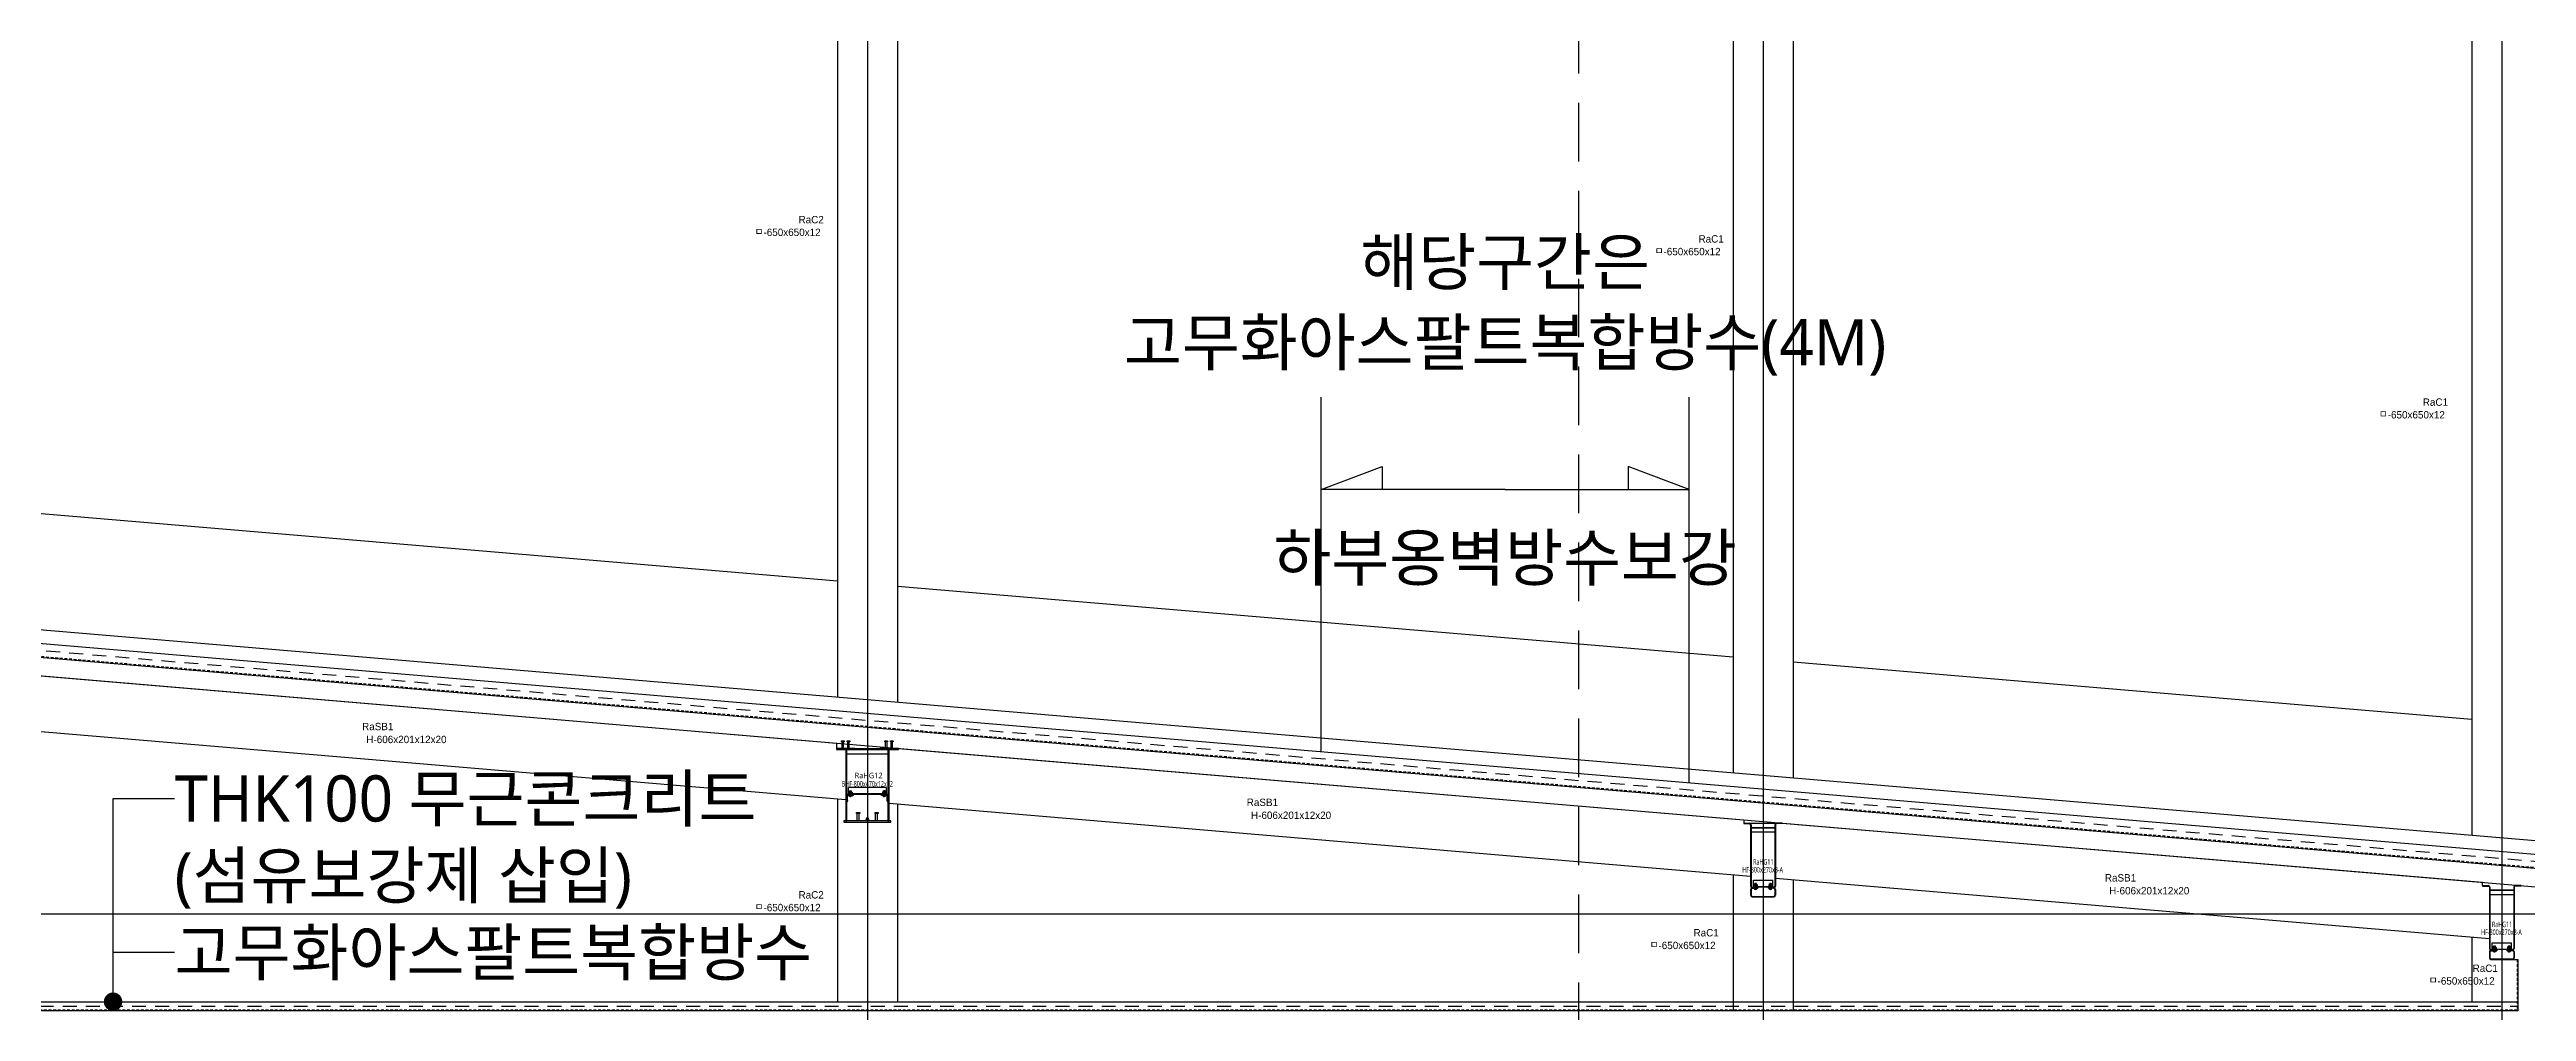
# Model space of a CAD drawing. Header units: millimetres. Extents: x 367092 to 767578, y 396038 to 811791.
# Drawn here: x 491659 to 518481, y 441495 to 451909 of the extents above; entities that cross this region are included whole.
import ezdxf
from ezdxf.enums import TextEntityAlignment as Align

# ---------------------------------------------------------------- set-up
doc = ezdxf.new("R2010")
doc.units = ezdxf.units.MM
doc.header["$LTSCALE"] = 100
doc.header["$MEASUREMENT"] = 0
doc.header["$PDSIZE"] = -10
for name, pattern in [('CENTER', [2, 1.25, -0.25, 0.25, -0.25]), ('HID', [2.5, 1.5, -1]), ('HIDDEN', [9.525, 6.35, -3.175])]:
    doc.linetypes.add(name, pattern=pattern)
doc.layers.get('0').update_dxf_attribs({"linetype": 'CONTINUOUS'})
doc.layers.get('Defpoints').update_dxf_attribs({"color": 171, "linetype": 'CONTINUOUS'})
for name, color, linetype in [('BOLT', 8, 'CONTINUOUS'), ('cen', 14, 'CONTINUOUS'), ('CEN(ST)', 1, 'CENTER'), ('CON', 2, 'CONTINUOUS'), ('ELE-6', 8, 'CONTINUOUS'), ('FIN', 8, 'CONTINUOUS'), ('HAT-252', 252, 'CONTINUOUS'), ('HF', 3, 'CONTINUOUS'), ('LED', 7, 'CONTINUOUS'), ('plate', 8, 'CONTINUOUS'), ('R', 3, 'CONTINUOUS'), ('SASAC 도면번호', 6, 'CONTINUOUS'), ('STUD', 6, 'CONTINUOUS'), ('SYM', 7, 'CONTINUOUS'), ('TEXT(MIN)', 7, 'CONTINUOUS'), ('W', 7, 'CONTINUOUS'), ('wire-meshes', 1, 'CONTINUOUS')]:
    doc.layers.add(name, color=color, linetype=linetype)
doc.styles.add('CGS', font='cgse', dxfattribs={"bigfont": 'cgs'})
doc.styles.add('나눔바른고딕', font='NanumBarunGothic.ttf')
doc.dimstyles.new('NDIM 1200', dxfattribs={"dimscale": 500, "dimtxt": 3, "dimasz": 1, "dimexe": 2, "dimexo": 2, "dimgap": 1, "dimtad": 1, "dimdec": 0, "dimdsep": 46, "dimtxsty": 'CGS', "dimblk": 'DOT0', "dimcen": 1, "dimdle": 8, "dimclrd": 2, "dimclre": 2, "dimclrt": 2, "dimadec": 0, "dimazin": 0, "dimtfac": 1, "dimtdec": 0, "dimtix": 1, "dimtmove": 2, "dimatfit": 3, "dimldrblk": 'DOT0', "dimfxl": 1, "dimtolj": 1, "dimtzin": 0, "dimlwd": -1, "dimlwe": -1, "dimarcsym": 0})

# ---------------------------------------------------------------- blocks, each defined once
blk = doc.blocks.new('DOT0')
blk.add_line((-3, 0), (3, 0))
at = {"color": 6}
blk.add_circle((0, 0), 0.75, dxfattribs=at)
blk = doc.blocks.new('*U325')
at = {"layer": 'BOLT'}
for p, q in [((-20, 0), (20, 0)), ((-20, 0), (-20, -4)), ((-17, 18), (17, 18)), ((20, 0), (20, -4)), ((-20, -4), (20, -4)), ((-18, -19), (-18, -6)), ((-14, -4), (14, -4)), ((-14, -20), (14, -20)), ((-10, -20), (-10, -31)), ((-10, -31), (-8, -33)), ((-10, -31), (10, -31)), ((-9, -19), (-9, -6)), ((-8, -33), (8, -33)), ((10, -31), (8, -33)), ((9, -19), (9, -6)), ((10, -20), (10, -31)), ((18, -19), (18, -6))]:
    blk.add_line(p, q, dxfattribs=at)
at = {"layer": 'BOLT', "linetype": 'HIDDEN'}
for p, q in [((-10, 18), (-10, 0)), ((10, 18), (10, 0))]:
    blk.add_line(p, q, dxfattribs=at)
at = {"layer": 'BOLT'}
for centre, radius, start, end in [((0, 13), 17.6, 15.5187, 164.4813), ((-14, -11), 6.71, 47.8966, 132.1034), ((-14, -14), 6.71, 227.8966, 312.1034), ((0, -29), 24.2, 68.2132, 111.7868), ((0, 4), 24.2, 248.2132, 291.7868), ((14, -11), 6.71, 47.8966, 132.1034), ((14, -14), 6.71, 227.8966, 312.1034)]:
    blk.add_arc(centre, radius, start, end, dxfattribs=at)
at = {"layer": 'cen'}
blk.add_line((0, 36), (0, -38), dxfattribs=at)
blk = doc.blocks.new('*U20')
at = {"layer": 'Defpoints'}
blk.add_point((0, 0), dxfattribs=at)
at = {"layer": 'HF'}
for p, q in [((-209, 0), (-147, 0)), ((-209, 0), (-209, -6)), ((209, 0), (147, 0)), ((209, 0), (209, -6)), ((-209, -6), (-147, -6)), ((-135, -18), (-135, -682)), ((-129, -18), (-129, -682)), ((129, -18), (129, -682)), ((135, -18), (135, -682)), ((209, -6), (147, -6)), ((-135, -718), (-135, -782)), ((-129, -718), (-129, -782)), ((-117, -694), (-55, -694)), ((-117, -700), (-55, -700)), ((-117, -706), (-55, -706)), ((-117, -794), (117, -794)), ((-117, -800), (117, -800)), ((-55, -694), (-55, -700)), ((-55, -700), (-55, -706)), ((117, -694), (55, -694)), ((55, -694), (55, -700)), ((117, -700), (55, -700)), ((55, -700), (55, -706)), ((117, -706), (55, -706)), ((129, -718), (129, -782)), ((135, -718), (135, -782))]:
    blk.add_line(p, q, dxfattribs=at)
for centre, radius, start, end in [((-147, -18), 18, 360, 450), ((147, -18), 18, 90, 180), ((-147, -18), 12, 360, 450), ((147, -18), 12, 90, 180), ((-117, -682), 18, 180, 270), ((-117, -718), 18, 90, 180), ((-117, -782), 18, 180, 270), ((-117, -682), 12, 180, 270), ((-117, -718), 12, 90, 180), ((-117, -782), 12, 180, 270), ((117, -682), 12, 270, 360), ((117, -682), 18, 270, 360), ((117, -718), 18, 0, 90), ((117, -718), 12, 0, 90), ((117, -782), 12, 270, 360), ((117, -782), 18, 270, 360)]:
    blk.add_arc(centre, radius, start, end, dxfattribs=at)
blk = doc.blocks.new('*U329')
at = {"layer": 'Defpoints'}
blk.add_point((0, 0), dxfattribs=at)
at = {"layer": 'HF'}
for p, q in [((-209, 0), (-147, 0)), ((-209, 0), (-209, -6)), ((209, 0), (147, 0)), ((209, 0), (209, -6)), ((-209, -6), (-147, -6)), ((-135, -18), (-135, -682)), ((-129, -18), (-129, -682)), ((129, -18), (129, -682)), ((135, -18), (135, -682)), ((209, -6), (147, -6)), ((-135, -718), (-135, -782)), ((-129, -718), (-129, -782)), ((-117, -694), (-55, -694)), ((-117, -700), (-55, -700)), ((-117, -706), (-55, -706)), ((-117, -794), (117, -794)), ((-117, -800), (117, -800)), ((-55, -694), (-55, -700)), ((-55, -700), (-55, -706)), ((117, -694), (55, -694)), ((55, -694), (55, -700)), ((117, -700), (55, -700)), ((55, -700), (55, -706)), ((117, -706), (55, -706)), ((129, -718), (129, -782)), ((135, -718), (135, -782))]:
    blk.add_line(p, q, dxfattribs=at)
for centre, radius, start, end in [((-147, -18), 18, 360, 450), ((147, -18), 18, 90, 180), ((-147, -18), 12, 360, 450), ((147, -18), 12, 90, 180), ((-117, -682), 18, 180, 270), ((-117, -718), 18, 90, 180), ((-117, -782), 18, 180, 270), ((-117, -682), 12, 180, 270), ((-117, -718), 12, 90, 180), ((-117, -782), 12, 180, 270), ((117, -682), 12, 270, 360), ((117, -682), 18, 270, 360), ((117, -718), 18, 0, 90), ((117, -718), 12, 0, 90), ((117, -782), 12, 270, 360), ((117, -782), 18, 270, 360)]:
    blk.add_arc(centre, radius, start, end, dxfattribs=at)
blk = doc.blocks.new('RaHG11-SEC')
at = {"layer": 'plate'}
for p, q in [((129, -50), (-129, -50)), ((129, -54), (-129, -54)), ((129, -100), (-129, -100)), ((-105, -694), (-105, -619)), ((-105, -619), (105, -619)), ((105, -694), (105, -619))]:
    blk.add_line(p, q, dxfattribs=at)
for points in [[(-105, -688), (105, -688)], [(105, -694), (-105, -694)]]:
    blk.add_lwpolyline(points, dxfattribs=at)
at = {"layer": 'BOLT', "rotation": 179.9999999999832}
for p in [(-80, -688), (80, -688)]:
    blk.add_blockref('*U325', p, dxfattribs=at)
at = {"layer": 'HF'}
blk.add_blockref('*U329', (0, 0), dxfattribs=at)
at = {"layer": 'Defpoints', "style": '나눔바른고딕', "width": 0.6}
for s, p in [('HF-800x270x8-A', (-4, -553)), ('RaHG11', (3, -468))]:
    blk.add_text(s, height=60, dxfattribs=at).set_placement(p, align=Align.BOTTOM_CENTER)
blk = doc.blocks.new('SB16')
at = {"layer": 'STUD'}
for p, q in [((-8, 0), (-8, 70)), ((8, 0), (8, 70))]:
    blk.add_line(p, q, dxfattribs=at)
blk.add_lwpolyline([(-15, 70), (-15, 80), (14, 80), (14, 70)], close=True, dxfattribs=at)
blk = doc.blocks.new('*U380')
for p, q in [((-135, 0), (-335, 0)), ((-335, 0), (-335, -12)), ((-135, -12), (-135, 0)), ((335, 0), (135, 0)), ((135, 0), (135, -12)), ((335, -12), (335, 0)), ((-335, -12), (-135, -12)), ((135, -12), (335, -12))]:
    blk.add_line(p, q)
at = {"linetype": 'ByBlock'}
for points in [[(-235, -785), (-223, -785), (-223, -12), (-235, -12)], [(223, -785), (235, -785), (235, -12), (223, -12)]]:
    blk.add_lwpolyline(points, close=True, dxfattribs=at)
blk.add_lwpolyline([(-255, -800), (255, -800), (255, -785), (-255, -785)], close=True)
at = {"layer": 'Defpoints'}
blk.add_point((0, 0), dxfattribs=at)
blk = doc.blocks.new('*U383')
at = {"layer": 'BOLT'}
for p, q in [((-20, 0), (20, 0)), ((-20, 0), (-20, -4)), ((-17, 15), (17, 15)), ((20, 0), (20, -4)), ((-20, -4), (20, -4)), ((-18, -19), (-18, -6)), ((-14, -4), (14, -4)), ((-14, -20), (14, -20)), ((-10, -20), (-10, -31)), ((-10, -31), (-8, -33)), ((-10, -31), (10, -31)), ((-9, -19), (-9, -6)), ((-8, -33), (8, -33)), ((10, -31), (8, -33)), ((9, -19), (9, -6)), ((10, -20), (10, -31)), ((18, -19), (18, -6))]:
    blk.add_line(p, q, dxfattribs=at)
at = {"layer": 'BOLT', "linetype": 'HIDDEN'}
for p, q in [((-10, 15), (-10, 0)), ((10, 15), (10, 0))]:
    blk.add_line(p, q, dxfattribs=at)
at = {"layer": 'BOLT'}
for centre, radius, start, end in [((0, 10), 17.6, 15.5187, 164.4813), ((-14, -11), 6.71, 47.8966, 132.1034), ((-14, -14), 6.71, 227.8966, 312.1034), ((0, -29), 24.2, 68.2132, 111.7868), ((0, 4), 24.2, 248.2132, 291.7868), ((14, -11), 6.71, 47.8966, 132.1034), ((14, -14), 6.71, 227.8966, 312.1034)]:
    blk.add_arc(centre, radius, start, end, dxfattribs=at)
at = {"layer": 'cen'}
blk.add_line((0, 33), (0, -38), dxfattribs=at)
blk = doc.blocks.new('W')
at = {"layer": 'W'}
h = blk.add_hatch(color=256, dxfattribs=at)
h.dxf.hatch_style = 1
edge = h.paths.add_edge_path()
edge.add_line((0, 0), (0, 7.5))
edge.add_arc((0, 0), 7.5, 90, 180)
edge.add_line((-7.5, 0), (0, 0))
blk.add_lwpolyline([(0, 0), (0, 7.5, 0.4142136), (-7.5, 0)], format="xyb", close=True, dxfattribs=at)
blk = doc.blocks.new('*U382')
at = {"layer": 'STUD', "color": 0, "linetype": 'ByBlock'}
for p, q in [((0, 11), (-80, 11)), ((0, -11), (-80, -11))]:
    blk.add_line(p, q, dxfattribs=at)
blk.add_lwpolyline([(-80, -17), (-90, -17), (-90, 17), (-80, 17)], close=True, dxfattribs=at)
blk = doc.blocks.new('R')
at = {"layer": 'R', "const_width": 15}
blk.add_lwpolyline([(-7.5, -15, 1), (7.5, -15, 1)], format="xyb", close=True, dxfattribs=at)
at = {"layer": 'R'}
blk.add_circle((0, -15), 15, dxfattribs=at)
blk = doc.blocks.new('*U381')
at = {"layer": 'plate'}
h = blk.add_hatch(color=256, dxfattribs=at)
h.dxf.hatch_style = 1
edge = h.paths.add_edge_path()
edge.add_line((-223, -575), (-223, -583))
edge.add_arc((-232, -567), 18.2, 300.2401, 362.539)
edge.add_arc((-225, -564), 10.7, 278.6843, 351.3157, ccw=False)
h = blk.add_hatch(color=256, dxfattribs=at)
h.dxf.hatch_style = 1
edge = h.paths.add_edge_path()
edge.add_line((223, -575), (223, -583))
edge.add_arc((232, -567), 18.2, 177.461, 239.7599, ccw=False)
edge.add_arc((225, -564), 10.7, 188.6843, 261.3157)
at = {"layer": 'Defpoints'}
for p in [(0, 0), (-235, -20), (235, -20), (0, -785), (0, -800)]:
    blk.add_point(p, dxfattribs=at)
at = {"layer": 'plate'}
for p, q in [((223, -12), (-223, -12)), ((223, -12), (-223, -12)), ((223, -12), (-223, -12)), ((223, -16), (-223, -16)), ((223, -16), (-223, -16)), ((223, -16), (-223, -16)), ((223, -62), (-223, -62)), ((223, -62), (-223, -62)), ((223, -62), (-223, -62)), ((203, -425), (-203, -425)), ((-203, -500), (-203, -425)), ((203, -494), (-203, -494)), ((203, -500), (-203, -500)), ((203, -425), (203, -500))]:
    blk.add_line(p, q, dxfattribs=at)
for points in [[(-205, -509), (-157, -509, 0.414214), (-148, -500), (-223, -500), (-223, -575, 0.414214), (-214, -566), (-214, -518, -0.414214)], [(205, -509), (157, -509, -0.414214), (148, -500), (223, -500), (223, -575, -0.414214), (214, -566), (214, -518, 0.414214)], [(-223, -575), (-223, -583, 0.278729), (-214, -566, -0.327968)], [(223, -575), (223, -583, -0.278729), (214, -566, 0.327968)]]:
    blk.add_lwpolyline(points, format="xyb", close=True, dxfattribs=at)
at = {"layer": 'BOLT', "xscale": -1, "rotation": 180}
blk.add_blockref('*U383', (-183, -494), dxfattribs=at)
at = {"layer": 'BOLT', "rotation": 180}
blk.add_blockref('*U383', (183, -494), dxfattribs=at)
at = {"layer": 'plate', "xscale": -1}
blk.add_blockref('W', (-223, -500), dxfattribs=at)
at = {"layer": 'plate'}
blk.add_blockref('W', (223, -500), dxfattribs=at)
at = {"layer": 'plate', "rotation": 270}
for p in [(-100, -785), (100, -785)]:
    blk.add_blockref('*U382', p, dxfattribs=at)
at = {"layer": 'plate', "xscale": -1.066666666666665, "yscale": 1.066666666666665, "zscale": 1.066666666666665, "rotation": 180}
blk.add_blockref('R', (0, -785), dxfattribs=at)
blk = doc.blocks.new('RaHG12-SEC')
blk.add_blockref('*U381', (0, 0))
at = {"layer": 'HF'}
blk.add_blockref('*U380', (0, 0), dxfattribs=at)
at = {"layer": 'STUD'}
for p in [(-265, 0), (-205, 0), (205, 0), (265, 0)]:
    blk.add_blockref('SB16', p, dxfattribs=at)
at = {"layer": 'Defpoints', "style": '나눔바른고딕'}
blk.add_text('RaHG12', height=60, dxfattribs=at).set_placement((13, -294), align=Align.MIDDLE_CENTER)
at = {"layer": 'Defpoints', "style": '나눔바른고딕', "width": 0.6}
blk.add_text('BHF-800x470x12x12', height=60, dxfattribs=at).set_placement((-1, -432), align=Align.BOTTOM_CENTER)

msp = doc.modelspace()

# ---------------------------------------------------------------- linework, layer by layer
at = {"layer": 'CEN(ST)', "ltscale": 10000}
for p, q in [((500515.2, 499911.1), (500515.2, 418443.5)), ((510213.8, 499911.1), (510213.8, 418443.5)), ((518213.8, 499911.1), (518213.8, 418443.5)), ((385174.2, 442551), (536557.9, 442551))]:
    msp.add_line(p, q, dxfattribs=at)
at = {"layer": 'CON', "ltscale": 1000}
msp.add_line((518004.8, 442858.4), (518004.8, 442893.7), dxfattribs=at)
for points in [[(392592.6, 452401), (407921.6, 452401), (526209.6, 442401), (526688.8, 442401), (526688.8, 441501), (533944.1, 441501)], [(518330.8, 442058.4), (518388.8, 442058.4), (518388.8, 441501), (480792.8, 441501), (480792.8, 445183.8), (480862.8, 445183.8), (480862.8, 445198.8), (480882.8, 445198.8), (480882.8, 445971.8), (480782.8, 445971.8), (480782.8, 445983.8), (481452.8, 445983.8), (490481.5, 445220.5), (490481.5, 445163.9), (491151.5, 445163.9), (500180.2, 444400.6), (500180.2, 444343.9), (500850.2, 444343.9), (510004.8, 443570), (510004.8, 443534.7), (510422.8, 443534.7), (518004.8, 442893.7)]]:
    msp.add_lwpolyline(points, dxfattribs=at)
at = {"layer": 'Defpoints'}
msp.add_lwpolyline([(392592.6, 452201), (407911, 452201), (526388.8, 442184.9), (526388.8, 441501), (533944.1, 441501)], dxfattribs=at)
at = {"layer": 'ELE-6', "ltscale": 10000}
for p, q in [((517888.8, 452301.4), (517888.8, 443405.3)), ((491051.5, 444570.2), (500280.2, 443790)), ((500190.2, 443797.6), (500190.2, 441601)), ((500750.2, 443750.3), (510078.8, 442961.6)), ((500840.2, 443742.6), (500840.2, 441601)), ((509888.8, 442977.7), (509888.8, 441501)), ((510348.8, 442938.8), (518078.8, 442285.3)), ((510538.8, 442922.7), (510538.8, 441501)), ((517888.8, 442301.4), (517888.8, 441601))]:
    msp.add_line(p, q, dxfattribs=at)
for points in [[(500190.2, 453797.6), (500190.2, 444901.5)], [(500840.2, 453742.6), (500840.2, 444846.6)], [(509888.8, 452977.7), (509888.8, 444081.6)], [(510538.8, 452922.7), (510538.8, 444026.7)]]:
    msp.add_lwpolyline(points, dxfattribs=at)
at = {"layer": 'FIN', "ltscale": 0.5}
for points in [[(392592.6, 452701), (407932.1, 452701), (526220.1, 442701), (533944.1, 442701)], [(392592.6, 452551), (407925.8, 452551), (526213.8, 442551)], [(491141.5, 446921), (500190.2, 446156)], [(500840.2, 446101), (509888.8, 445336.1)], [(510538.8, 445281.1), (517888.8, 444659.7)], [(480802.8, 441601), (518378.8, 441601)]]:
    msp.add_lwpolyline(points, dxfattribs=at)
at = {"layer": 'HAT-252', "linetype": 'HID', "ltscale": 0.2}
for points in [[(392592.6, 452411), (407919.9, 452411), (526207.9, 442411), (526698.8, 442411), (526698.8, 441511), (533944.1, 441511)], [(518378.8, 442058.4), (518378.8, 441511), (480802.8, 441511), (480802.8, 445183.8)]]:
    msp.add_lwpolyline(points, dxfattribs=at)
at = {"layer": 'LED', "ltscale": 10000}
msp.add_lwpolyline([(493013.3, 442134.3), (492346.6, 442134.3)], dxfattribs=at)
at = {"layer": 'plate'}
for p, q in [((518342.8, 442758.4), (518084.8, 442758.4)), ((518108.8, 442164.4), (518108.8, 442239.4)), ((518108.8, 442239.4), (518318.8, 442239.4)), ((518318.8, 442164.4), (518318.8, 442239.4))]:
    msp.add_line(p, q, dxfattribs=at)
for points in [[(518108.8, 442170.4), (518318.8, 442170.4)], [(518318.8, 442164.4), (518108.8, 442164.4)]]:
    msp.add_lwpolyline(points, dxfattribs=at)
at = {"layer": 'SYM'}
for p, q in [((505427.9, 444308.2), (505427.9, 448146.3)), ((509413.7, 443971.2), (509413.7, 448146.3))]:
    msp.add_line(p, q, dxfattribs=at)
at = {"layer": 'SYM', "linetype": 'HIDDEN'}
msp.add_lwpolyline([(508213.8, 499911.1), (508213.8, 418443.5)], dxfattribs=at)
at = {"layer": 'SYM'}
for points in [[(507420.8, 447146.3), (505427.9, 447146.3), (506089.1, 447395.7), (506089.1, 447146.3)], [(507420.8, 447146.3), (509413.7, 447146.3), (508752.5, 447395.7), (508752.5, 447146.3)]]:
    msp.add_lwpolyline(points, dxfattribs=at)
at = {"layer": 'wire-meshes', "linetype": 'HID'}
for points in [[(392592.6, 452476), (407922.6, 452476), (526213.8, 442475.7)], [(480802.8, 441551), (518378.8, 441551)]]:
    msp.add_lwpolyline(points, dxfattribs=at)

# ---------------------------------------------------------------- block references
at = {"layer": 'BOLT', "rotation": 179.9999999999832}
for p in [(518133.8, 442170.4), (518293.8, 442170.4)]:
    msp.add_blockref('*U325', p, dxfattribs=at)
at = {"layer": 'HF'}
msp.add_blockref('*U20', (518213.8, 442858.4), dxfattribs=at)
at = {"layer": 'SASAC 도면번호'}
msp.add_blockref('RaHG12-SEC', (500515.2, 444343.9), dxfattribs=at)
at = {"layer": 'SASAC 도면번호', "ltscale": 10000}
for p in [(510213.8, 443534.7), (518213.8, 442858.4)]:
    msp.add_blockref('RaHG11-SEC', p, dxfattribs=at)

# ---------------------------------------------------------------- texts
at = {"layer": 'Defpoints', "style": 'CGS'}
for s, p in [('RaC2', (499906.3, 450003.7)), ('ㅁ-650x650x12', (499651.5, 449866.4)), ('RaC1', (509652.2, 449795.3)), ('ㅁ-650x650x12', (509397.4, 449658)), ('ㅁ-650x650x12', (517240.1, 447890.9)), ('RaC1', (517494.9, 448028.2)), ('RaSB1', (495213, 444516)), ('H-606x201x12x20', (495523.7, 444376)), ('RaSB1', (504792.4, 443695.4)), ('H-606x201x12x20', (505103.1, 443555.4)), ('RaSB1', (514085.1, 442878.1)), ('H-606x201x12x20', (514395.8, 442738.1)), ('ㅁ-650x650x12', (499651.5, 442556.4)), ('RaC2', (499906.3, 442693.7)), ('RaC1', (509598, 442283.5)), ('ㅁ-650x650x12', (509343.2, 442146.2)), ('ㅁ-650x650x12', (517779.6, 441761.7)), ('RaC1', (518034.4, 441899))]:
    msp.add_text(s, height=80, dxfattribs=at).set_placement(p, align=Align.BOTTOM_CENTER)
at = {"layer": 'TEXT(MIN)', "style": '나눔바른고딕'}
for s, p in [('해당구간은', (507420.8, 449610.3)), ('고무화아스팔트복합방수(4M)', (507420.8, 448739.1)), ('하부옹벽방수보강', (507420.8, 446408.3))]:
    msp.add_text(s, height=500, dxfattribs=at).set_placement(p, align=Align.MIDDLE_CENTER)
for s, p in [('THK100 무근콘크리트', (493013.3, 443801)), ('(섬유보강제 삽입)', (493013.3, 442967.6)), ('고무화아스팔트복합방수', (493013.3, 442134.3))]:
    msp.add_text(s, height=500, dxfattribs=at).set_placement(p, align=Align.MIDDLE_LEFT)

# ---------------------------------------------------------------- leaders
at = {"layer": 'LED', "ltscale": 10000}
msp.add_leader([(492346.6, 441601), (492346.6, 443801), (493013.3, 443801)], dimstyle='NDIM 1200', override={"dimasz": 0.4, "dimtad": 0, "dimclrd": 256, "dimldrblk": 'Dot'}, dxfattribs=at)

doc.saveas('drawing.dxf')
